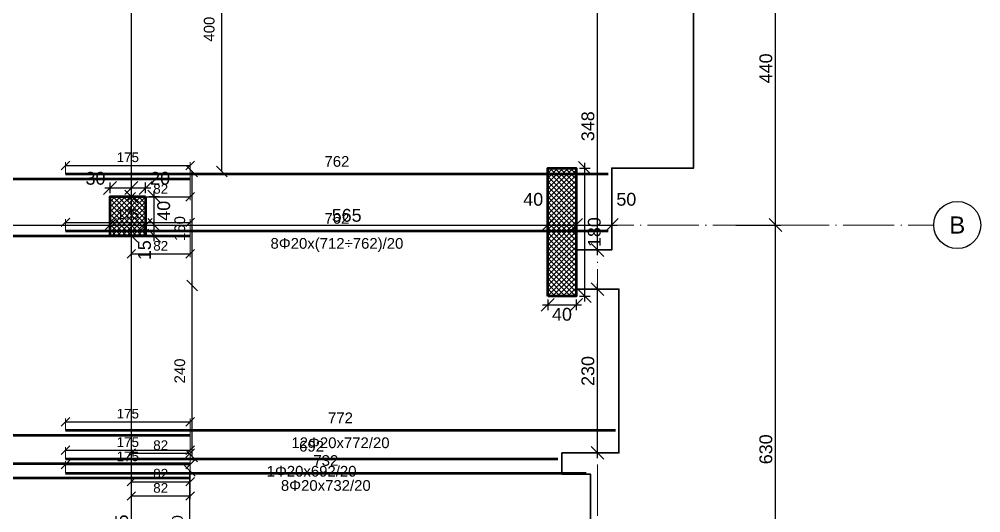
# Model space of a CAD drawing. Header units: millimetres. Extents: x -404 to 6018, y -5139 to 7890.
# Drawn here: x 847 to 2198, y -4354 to -3661 of the extents above; entities that cross this region are included whole.
import ezdxf
from ezdxf.enums import TextEntityAlignment as Align

# ---------------------------------------------------------------- set-up
doc = ezdxf.new("R2010")
doc.units = ezdxf.units.MM
doc.linetypes.add('ZWCAD_ISO04W100', pattern=[30.5, 24, -3, 0.5, -3])
for name, color, linetype, lineweight in [('AXIS LINES', 255, 'ZWCAD_ISO04W100', 13), ('COLUMN', 140, 'Continuous', 53), ('SLAB', 3, 'Continuous', 35), ('WALL', 10, 'Continuous', 53)]:
    doc.layers.add(name, color=color, linetype=linetype, lineweight=lineweight)
for name, color, linetype in [('FW_AXIS', 7, 'Continuous'), ('FW_COLUMN_HATCH', 8, 'Continuous'), ('FW_DIM', 7, 'Continuous'), ('FW_WALL_HATCH', 8, 'Continuous'), ('REB_TOP_MESH_X', 5, 'Continuous'), ('REB_TOP_MESH_X_AXDIM', 5, 'Continuous'), ('REB_TOP_MESH_X_LAP', 5, 'Continuous'), ('REB_TOP_MESH_X_RANGE', 5, 'Continuous'), ('REB_TOP_MESH_X_TEXT', 5, 'Continuous')]:
    doc.layers.add(name, color=color, linetype=linetype)
doc.styles.add('REBAR_TXT', font='arial.ttf')
doc.styles.get("Standard").update_dxf_attribs({"font": 'arial.ttf'})
doc.dimstyles.new('FW_DIM', dxfattribs={"dimtxt": 18, "dimasz": 9, "dimexe": 7.5, "dimexo": 4.5, "dimgap": 4.5, "dimtad": 1, "dimdec": 0, "dimtxsty": 'Standard', "dimtsz": 9, "dimcen": 2.5, "dimdle": 7.5, "dimclrd": 256, "dimclre": 256, "dimclrt": 7, "dimazin": 3, "dimtfac": 1, "dimtmove": 2, "dimatfit": 3})
doc.dimstyles.new('REBAR LAP', dxfattribs={"dimtxt": 13.5, "dimasz": 2.5, "dimexe": 4.5, "dimexo": 0, "dimgap": 4.5, "dimtad": 1, "dimdec": 0, "dimtxsty": 'Standard', "dimtsz": 6, "dimcen": 2.5, "dimclrd": 6, "dimclre": 6, "dimclrt": 7, "dimazin": 3, "dimtfac": 1, "dimtmove": 2, "dimatfit": 3, "dimlwd": 25, "dimlwe": 18})
doc.dimstyles.new('REBAR M-200', dxfattribs={"dimtxt": 15, "dimasz": 15, "dimexe": 25, "dimexo": 12.5, "dimgap": 10, "dimtad": 1, "dimdec": 0, "dimtxsty": 'Standard', "dimblk": 'NONE', "dimcen": 50, "dimse1": 1, "dimse2": 1, "dimclrd": 6, "dimclre": 6, "dimclrt": 7, "dimazin": 3, "dimtfac": 1, "dimtmove": 2, "dimatfit": 3, "dimldrblk": 'NONE', "dimlwd": 53})
doc.dimstyles.new('REBAR RANGE', dxfattribs={"dimtxt": 15, "dimasz": 2.5, "dimexe": 0, "dimexo": 0, "dimgap": 10, "dimtad": 1, "dimdec": 0, "dimtxsty": 'Standard', "dimtsz": 7.5, "dimcen": 2.5, "dimse1": 1, "dimse2": 1, "dimclrd": 6, "dimclre": 6, "dimclrt": 7, "dimazin": 3, "dimtfac": 1, "dimtmove": 2, "dimatfit": 3, "dimlwd": 25})

# ---------------------------------------------------------------- blocks, each defined once
blk = doc.blocks.new('*D814')
at = {"color": 6, "lineweight": 53}
blk.add_line((65, -4245.1), (1087.5, -4245.1), dxfattribs=at)
at = {"layer": 'Defpoints'}
for p in [(65, -4245.1), (65, -4245.1), (1087.5, -4245.1)]:
    blk.add_point(p, dxfattribs=at)
at = {"layer": 'REB_TOP_MESH_X', "color": 7, "insert": (576.2, -4227.6), "char_height": 15, "attachment_point": 5}
blk.add_mtext('1022', dxfattribs=at)
blk = doc.blocks.new('_NONE')
blk = doc.blocks.new('*D815')
at = {"color": 6, "lineweight": 53}
blk.add_line((912.5, -4238.4), (1685, -4238.4), dxfattribs=at)
at = {"layer": 'Defpoints'}
for p in [(912.5, -4238.4), (912.5, -4238.4), (1685, -4238.4)]:
    blk.add_point(p, dxfattribs=at)
at = {"layer": 'REB_TOP_MESH_X', "color": 7, "insert": (1298.8, -4220.9), "char_height": 15, "attachment_point": 5}
blk.add_mtext('772', dxfattribs=at)
blk = doc.blocks.new('_Oblique')
at = {"color": 0, "linetype": 'ByBlock', "lineweight": -2}
blk.add_line((-0.5, -0.5), (0.5, 0.5), dxfattribs=at)
blk = doc.blocks.new('*D816')
at = {"color": 6, "lineweight": 18}
for p, q in [((912.5, -4238.4), (912.5, -4221.9)), ((1087.5, -4245.1), (1087.5, -4221.9))]:
    blk.add_line(p, q, dxfattribs=at)
at = {"color": 6, "lineweight": 25}
blk.add_line((912.5, -4226.4), (1087.5, -4226.4), dxfattribs=at)
at = {"layer": 'Defpoints'}
for p in [(912.5, -4226.4), (912.5, -4238.4), (1087.5, -4245.1)]:
    blk.add_point(p, dxfattribs=at)
at = {"layer": 'REB_TOP_MESH_X_LAP', "color": 6, "xscale": 12, "yscale": 12}
for p in [(912.5, -4226.4), (1087.5, -4226.4)]:
    blk.add_blockref('_OBLIQUE', p, dxfattribs=at)
at = {"layer": 'REB_TOP_MESH_X_LAP', "color": 7, "insert": (1000, -4215.1), "char_height": 13.5, "attachment_point": 5}
blk.add_mtext('175', dxfattribs=at)
blk = doc.blocks.new('*D817')
at = {"color": 6, "lineweight": 18}
for p, q in [((1005, -4245.1), (1005, -4275.1)), ((1087.5, -4245.1), (1087.5, -4275.1))]:
    blk.add_line(p, q, dxfattribs=at)
at = {"color": 6, "lineweight": 25}
blk.add_line((1005, -4270.6), (1087.5, -4270.6), dxfattribs=at)
at = {"layer": 'Defpoints'}
for p in [(1005, -4245.1), (1087.5, -4245.1), (1005, -4270.6)]:
    blk.add_point(p, dxfattribs=at)
at = {"layer": 'REB_TOP_MESH_X_AXDIM', "color": 6, "xscale": 12, "yscale": 12}
for p in [(1005, -4270.6), (1087.5, -4270.6)]:
    blk.add_blockref('_OBLIQUE', p, dxfattribs=at)
at = {"layer": 'REB_TOP_MESH_X_AXDIM', "color": 7, "insert": (1046.2, -4259.4), "char_height": 13.5, "attachment_point": 5}
blk.add_mtext('82', dxfattribs=at)
blk = doc.blocks.new('*D830')
at = {"color": 6, "lineweight": 53}
blk.add_line((65, -4305.1), (1087.5, -4305.1), dxfattribs=at)
at = {"layer": 'Defpoints'}
for p in [(65, -4305.1), (65, -4305.1), (1087.5, -4305.1)]:
    blk.add_point(p, dxfattribs=at)
at = {"layer": 'REB_TOP_MESH_X', "color": 7, "insert": (576.2, -4287.6), "char_height": 15, "attachment_point": 5}
blk.add_mtext('1022', dxfattribs=at)
blk = doc.blocks.new('*D831')
at = {"color": 6, "lineweight": 53}
blk.add_line((912.5, -4298.4), (1644, -4298.4), dxfattribs=at)
at = {"layer": 'Defpoints'}
for p in [(912.5, -4298.4), (912.5, -4298.4), (1644, -4298.4)]:
    blk.add_point(p, dxfattribs=at)
at = {"layer": 'REB_TOP_MESH_X', "color": 7, "insert": (1278.2, -4280.9), "char_height": 15, "attachment_point": 5}
blk.add_mtext('732', dxfattribs=at)
blk = doc.blocks.new('*D832')
at = {"color": 6, "lineweight": 18}
for p, q in [((912.5, -4298.4), (912.5, -4281.9)), ((1087.5, -4305.1), (1087.5, -4281.9))]:
    blk.add_line(p, q, dxfattribs=at)
at = {"color": 6, "lineweight": 25}
blk.add_line((912.5, -4286.4), (1087.5, -4286.4), dxfattribs=at)
at = {"layer": 'Defpoints'}
for p in [(912.5, -4286.4), (912.5, -4298.4), (1087.5, -4305.1)]:
    blk.add_point(p, dxfattribs=at)
at = {"layer": 'REB_TOP_MESH_X_LAP', "color": 6, "xscale": 12, "yscale": 12}
for p in [(912.5, -4286.4), (1087.5, -4286.4)]:
    blk.add_blockref('_OBLIQUE', p, dxfattribs=at)
at = {"layer": 'REB_TOP_MESH_X_LAP', "color": 7, "insert": (1000, -4275.1), "char_height": 13.5, "attachment_point": 5}
blk.add_mtext('175', dxfattribs=at)
blk = doc.blocks.new('*D833')
at = {"color": 6, "lineweight": 18}
for p, q in [((1005, -4305.1), (1005, -4335.1)), ((1087.5, -4305.1), (1087.5, -4335.1))]:
    blk.add_line(p, q, dxfattribs=at)
at = {"color": 6, "lineweight": 25}
blk.add_line((1005, -4330.6), (1087.5, -4330.6), dxfattribs=at)
at = {"layer": 'Defpoints'}
for p in [(1005, -4305.1), (1087.5, -4305.1), (1005, -4330.6)]:
    blk.add_point(p, dxfattribs=at)
at = {"layer": 'REB_TOP_MESH_X_AXDIM', "color": 6, "xscale": 12, "yscale": 12}
for p in [(1005, -4330.6), (1087.5, -4330.6)]:
    blk.add_blockref('_OBLIQUE', p, dxfattribs=at)
at = {"layer": 'REB_TOP_MESH_X_AXDIM', "color": 7, "insert": (1046.2, -4319.4), "char_height": 13.5, "attachment_point": 5}
blk.add_mtext('82', dxfattribs=at)
blk = doc.blocks.new('*D846')
at = {"color": 6, "lineweight": 53}
blk.add_line((65, -3965.1), (1087.5, -3965.1), dxfattribs=at)
at = {"layer": 'Defpoints'}
for p in [(65, -3965.1), (65, -3965.1), (1087.5, -3965.1)]:
    blk.add_point(p, dxfattribs=at)
at = {"layer": 'REB_TOP_MESH_X', "color": 7, "insert": (576.2, -3947.6), "char_height": 15, "attachment_point": 5}
blk.add_mtext('1022', dxfattribs=at)
blk = doc.blocks.new('*D847')
at = {"color": 6, "lineweight": 53}
blk.add_line((912.5, -3958.4), (1675, -3958.4), dxfattribs=at)
at = {"layer": 'Defpoints'}
for p in [(912.5, -3958.4), (912.5, -3958.4), (1675, -3958.4)]:
    blk.add_point(p, dxfattribs=at)
at = {"layer": 'REB_TOP_MESH_X', "color": 7, "insert": (1293.8, -3940.9), "char_height": 15, "attachment_point": 5}
blk.add_mtext('762', dxfattribs=at)
blk = doc.blocks.new('*D848')
at = {"color": 6, "lineweight": 18}
for p, q in [((912.5, -3958.4), (912.5, -3941.9)), ((1087.5, -3965.1), (1087.5, -3941.9))]:
    blk.add_line(p, q, dxfattribs=at)
at = {"color": 6, "lineweight": 25}
blk.add_line((912.5, -3946.4), (1087.5, -3946.4), dxfattribs=at)
at = {"layer": 'Defpoints'}
for p in [(912.5, -3946.4), (912.5, -3958.4), (1087.5, -3965.1)]:
    blk.add_point(p, dxfattribs=at)
at = {"layer": 'REB_TOP_MESH_X_LAP', "color": 6, "xscale": 12, "yscale": 12}
for p in [(912.5, -3946.4), (1087.5, -3946.4)]:
    blk.add_blockref('_OBLIQUE', p, dxfattribs=at)
at = {"layer": 'REB_TOP_MESH_X_LAP', "color": 7, "insert": (1000, -3935.1), "char_height": 13.5, "attachment_point": 5}
blk.add_mtext('175', dxfattribs=at)
blk = doc.blocks.new('*D849')
at = {"color": 6, "lineweight": 18}
for p, q in [((1005, -3965.1), (1005, -3995.1)), ((1087.5, -3965.1), (1087.5, -3995.1))]:
    blk.add_line(p, q, dxfattribs=at)
at = {"color": 6, "lineweight": 25}
blk.add_line((1005, -3990.6), (1087.5, -3990.6), dxfattribs=at)
at = {"layer": 'Defpoints'}
for p in [(1005, -3965.1), (1087.5, -3965.1), (1005, -3990.6)]:
    blk.add_point(p, dxfattribs=at)
at = {"layer": 'REB_TOP_MESH_X_AXDIM', "color": 6, "xscale": 12, "yscale": 12}
for p in [(1005, -3990.6), (1087.5, -3990.6)]:
    blk.add_blockref('_OBLIQUE', p, dxfattribs=at)
at = {"layer": 'REB_TOP_MESH_X_AXDIM', "color": 7, "insert": (1046.2, -3979.4), "char_height": 13.5, "attachment_point": 5}
blk.add_mtext('82', dxfattribs=at)
blk = doc.blocks.new('*D850')
at = {"color": 6, "lineweight": 53}
blk.add_line((5, -3885.1), (1087.5, -3885.1), dxfattribs=at)
at = {"layer": 'Defpoints'}
for p in [(5, -3885.1), (5, -3885.1), (1087.5, -3885.1)]:
    blk.add_point(p, dxfattribs=at)
at = {"layer": 'REB_TOP_MESH_X', "color": 7, "insert": (546.2, -3867.6), "char_height": 15, "attachment_point": 5}
blk.add_mtext('1082', dxfattribs=at)
blk = doc.blocks.new('*D851')
at = {"color": 6, "lineweight": 53}
blk.add_line((912.5, -3878.4), (1675, -3878.4), dxfattribs=at)
at = {"layer": 'Defpoints'}
for p in [(912.5, -3878.4), (912.5, -3878.4), (1675, -3878.4)]:
    blk.add_point(p, dxfattribs=at)
at = {"layer": 'REB_TOP_MESH_X', "color": 7, "insert": (1293.8, -3860.9), "char_height": 15, "attachment_point": 5}
blk.add_mtext('762', dxfattribs=at)
blk = doc.blocks.new('*D852')
at = {"color": 6, "lineweight": 18}
for p, q in [((912.5, -3878.4), (912.5, -3861.9)), ((1087.5, -3885.1), (1087.5, -3861.9))]:
    blk.add_line(p, q, dxfattribs=at)
at = {"color": 6, "lineweight": 25}
blk.add_line((912.5, -3866.4), (1087.5, -3866.4), dxfattribs=at)
at = {"layer": 'Defpoints'}
for p in [(912.5, -3866.4), (912.5, -3878.4), (1087.5, -3885.1)]:
    blk.add_point(p, dxfattribs=at)
at = {"layer": 'REB_TOP_MESH_X_LAP', "color": 6, "xscale": 12, "yscale": 12}
for p in [(912.5, -3866.4), (1087.5, -3866.4)]:
    blk.add_blockref('_OBLIQUE', p, dxfattribs=at)
at = {"layer": 'REB_TOP_MESH_X_LAP', "color": 7, "insert": (1000, -3855.1), "char_height": 13.5, "attachment_point": 5}
blk.add_mtext('175', dxfattribs=at)
blk = doc.blocks.new('*D853')
at = {"color": 6, "lineweight": 18}
for p, q in [((1005, -3885.1), (1005, -3915.1)), ((1087.5, -3885.1), (1087.5, -3915.1))]:
    blk.add_line(p, q, dxfattribs=at)
at = {"color": 6, "lineweight": 25}
blk.add_line((1005, -3910.6), (1087.5, -3910.6), dxfattribs=at)
at = {"layer": 'Defpoints'}
for p in [(1005, -3885.1), (1087.5, -3885.1), (1005, -3910.6)]:
    blk.add_point(p, dxfattribs=at)
at = {"layer": 'REB_TOP_MESH_X_AXDIM', "color": 6, "xscale": 12, "yscale": 12}
for p in [(1005, -3910.6), (1087.5, -3910.6)]:
    blk.add_blockref('_OBLIQUE', p, dxfattribs=at)
at = {"layer": 'REB_TOP_MESH_X_AXDIM', "color": 7, "insert": (1046.2, -3899.4), "char_height": 13.5, "attachment_point": 5}
blk.add_mtext('82', dxfattribs=at)
blk = doc.blocks.new('*D854')
at = {"color": 6, "lineweight": 53}
blk.add_line((65, -4285.1), (1087.5, -4285.1), dxfattribs=at)
at = {"layer": 'Defpoints'}
for p in [(65, -4285.1), (65, -4285.1), (1087.5, -4285.1)]:
    blk.add_point(p, dxfattribs=at)
at = {"layer": 'REB_TOP_MESH_X', "color": 7, "insert": (576.2, -4267.6), "char_height": 15, "attachment_point": 5}
blk.add_mtext('1022', dxfattribs=at)
blk = doc.blocks.new('*D855')
at = {"color": 6, "lineweight": 53}
blk.add_line((912.5, -4278.4), (1604, -4278.4), dxfattribs=at)
at = {"layer": 'Defpoints'}
for p in [(912.5, -4278.4), (912.5, -4278.4), (1604, -4278.4)]:
    blk.add_point(p, dxfattribs=at)
at = {"layer": 'REB_TOP_MESH_X', "color": 7, "insert": (1258.2, -4260.9), "char_height": 15, "attachment_point": 5}
blk.add_mtext('692', dxfattribs=at)
blk = doc.blocks.new('*D856')
at = {"color": 6, "lineweight": 18}
for p, q in [((912.5, -4278.4), (912.5, -4261.9)), ((1087.5, -4285.1), (1087.5, -4261.9))]:
    blk.add_line(p, q, dxfattribs=at)
at = {"color": 6, "lineweight": 25}
blk.add_line((912.5, -4266.4), (1087.5, -4266.4), dxfattribs=at)
at = {"layer": 'Defpoints'}
for p in [(912.5, -4266.4), (912.5, -4278.4), (1087.5, -4285.1)]:
    blk.add_point(p, dxfattribs=at)
at = {"layer": 'REB_TOP_MESH_X_LAP', "color": 6, "xscale": 12, "yscale": 12}
for p in [(912.5, -4266.4), (1087.5, -4266.4)]:
    blk.add_blockref('_OBLIQUE', p, dxfattribs=at)
at = {"layer": 'REB_TOP_MESH_X_LAP', "color": 7, "insert": (1000, -4255.1), "char_height": 13.5, "attachment_point": 5}
blk.add_mtext('175', dxfattribs=at)
blk = doc.blocks.new('*D857')
at = {"color": 6, "lineweight": 18}
for p, q in [((1005, -4285.1), (1005, -4315.1)), ((1087.5, -4285.1), (1087.5, -4315.1))]:
    blk.add_line(p, q, dxfattribs=at)
at = {"color": 6, "lineweight": 25}
blk.add_line((1005, -4310.6), (1087.5, -4310.6), dxfattribs=at)
at = {"layer": 'Defpoints'}
for p in [(1005, -4285.1), (1087.5, -4285.1), (1005, -4310.6)]:
    blk.add_point(p, dxfattribs=at)
at = {"layer": 'REB_TOP_MESH_X_AXDIM', "color": 6, "xscale": 12, "yscale": 12}
for p in [(1005, -4310.6), (1087.5, -4310.6)]:
    blk.add_blockref('_OBLIQUE', p, dxfattribs=at)
at = {"layer": 'REB_TOP_MESH_X_AXDIM', "color": 7, "insert": (1046.2, -4299.4), "char_height": 13.5, "attachment_point": 5}
blk.add_mtext('82', dxfattribs=at)
blk = doc.blocks.new('*D867')
at = {"color": 6, "lineweight": 25}
blk.add_line((1131.9, -3875.1), (1131.9, -3475.1), dxfattribs=at)
at = {"layer": 'Defpoints'}
for p in [(1131.9, -3475.1), (1131.9, -3875.1), (1131.9, -3875.1)]:
    blk.add_point(p, dxfattribs=at)
at = {"layer": 'REB_TOP_MESH_X_RANGE', "color": 6, "xscale": 15, "yscale": 15, "rotation": 90}
for p in [(1131.9, -3475.1), (1131.9, -3875.1)]:
    blk.add_blockref('_OBLIQUE', p, dxfattribs=at)
at = {"layer": 'REB_TOP_MESH_X_RANGE', "color": 7, "insert": (1114.4, -3675.1), "char_height": 15, "attachment_point": 5, "rotation": 90}
blk.add_mtext('400', dxfattribs=at)
blk = doc.blocks.new('*D868')
at = {"color": 6, "lineweight": 25}
blk.add_line((1090.6, -4275.1), (1090.6, -4035.1), dxfattribs=at)
at = {"layer": 'Defpoints'}
for p in [(1090.6, -4035.1), (1090.6, -4275.1), (1090.6, -4275.1)]:
    blk.add_point(p, dxfattribs=at)
at = {"layer": 'REB_TOP_MESH_X_RANGE', "color": 6, "xscale": 15, "yscale": 15, "rotation": 90}
for p in [(1090.6, -4035.1), (1090.6, -4275.1)]:
    blk.add_blockref('_OBLIQUE', p, dxfattribs=at)
at = {"layer": 'REB_TOP_MESH_X_RANGE', "color": 7, "insert": (1073.1, -4155.1), "char_height": 15, "attachment_point": 5, "rotation": 90}
blk.add_mtext('240', dxfattribs=at)
blk = doc.blocks.new('*D881')
at = {"color": 6, "lineweight": 25}
blk.add_line((1087.2, -4455.1), (1087.2, -4295.1), dxfattribs=at)
at = {"layer": 'Defpoints'}
for p in [(1087.2, -4295.1), (1087.2, -4455.1), (1087.2, -4455.1)]:
    blk.add_point(p, dxfattribs=at)
at = {"layer": 'REB_TOP_MESH_X_RANGE', "color": 6, "xscale": 15, "yscale": 15, "rotation": 90}
for p in [(1087.2, -4295.1), (1087.2, -4455.1)]:
    blk.add_blockref('_OBLIQUE', p, dxfattribs=at)
at = {"layer": 'REB_TOP_MESH_X_RANGE', "color": 7, "insert": (1069.8, -4375.1), "char_height": 15, "attachment_point": 5, "rotation": 90}
blk.add_mtext('160', dxfattribs=at)
blk = doc.blocks.new('*D882')
at = {"color": 6, "lineweight": 25}
blk.add_line((1090.6, -4035.1), (1090.6, -3875.1), dxfattribs=at)
at = {"layer": 'Defpoints'}
for p in [(1090.6, -3875.1), (1090.6, -4035.1), (1090.6, -4035.1)]:
    blk.add_point(p, dxfattribs=at)
at = {"layer": 'REB_TOP_MESH_X_RANGE', "color": 6, "xscale": 15, "yscale": 15, "rotation": 90}
for p in [(1090.6, -3875.1), (1090.6, -4035.1)]:
    blk.add_blockref('_OBLIQUE', p, dxfattribs=at)
at = {"layer": 'REB_TOP_MESH_X_RANGE', "color": 7, "insert": (1073.1, -3955.1), "char_height": 15, "attachment_point": 5, "rotation": 90}
blk.add_mtext('160', dxfattribs=at)
blk = doc.blocks.new('*D923')
for p, q in [((1582.5, -4062.1), (1637.5, -4062.1)), ((1590, -4054.6), (1590, -4069.6)), ((1630, -4054.6), (1630, -4069.6))]:
    blk.add_line(p, q)
at = {"layer": 'Defpoints'}
for p in [(1590, -4050.1), (1630, -4050.1), (1590, -4062.1)]:
    blk.add_point(p, dxfattribs=at)
at = {"layer": 'FW_DIM', "xscale": 18, "yscale": 18}
for p in [(1590, -4062.1), (1630, -4062.1)]:
    blk.add_blockref('_OBLIQUE', p, dxfattribs=at)
at = {"layer": 'FW_DIM', "color": 7, "insert": (1610, -4075.6), "char_height": 18, "attachment_point": 5}
blk.add_mtext('40', dxfattribs=at)
blk = doc.blocks.new('*D924')
for p, q in [((1642, -4057.6), (1642, -3862.6)), ((1634.5, -3870.1), (1649.5, -3870.1)), ((1634.5, -4050.1), (1649.5, -4050.1))]:
    blk.add_line(p, q)
at = {"layer": 'Defpoints'}
for p in [(1630, -3870.1), (1630, -4050.1), (1642, -4050.1)]:
    blk.add_point(p, dxfattribs=at)
at = {"layer": 'FW_DIM', "xscale": 18, "yscale": 18, "rotation": 90}
for p in [(1642, -3870.1), (1642, -4050.1)]:
    blk.add_blockref('_OBLIQUE', p, dxfattribs=at)
at = {"layer": 'FW_DIM', "color": 7, "insert": (1655.5, -3960.1), "char_height": 18, "attachment_point": 5, "rotation": 90}
blk.add_mtext('180', dxfattribs=at)
blk = doc.blocks.new('*D957')
for p, q in [((975, -3905.6), (975, -3890.6)), ((1005, -3905.6), (1005, -3890.6)), ((967.5, -3898.1), (1012.5, -3898.1))]:
    blk.add_line(p, q)
at = {"layer": 'Defpoints'}
for p in [(975, -3898.1), (975, -3910.1), (1005, -3910.1)]:
    blk.add_point(p, dxfattribs=at)
at = {"layer": 'FW_DIM', "xscale": 18, "yscale": 18}
for p in [(975, -3898.1), (1005, -3898.1)]:
    blk.add_blockref('_OBLIQUE', p, dxfattribs=at)
at = {"layer": 'FW_DIM', "color": 7, "insert": (954.6, -3884.6), "char_height": 18, "attachment_point": 5}
blk.add_mtext('30', dxfattribs=at)
blk = doc.blocks.new('*D958')
for p, q in [((1005, -3905.6), (1005, -3890.6)), ((1025, -3905.6), (1025, -3890.6)), ((997.5, -3898.1), (1032.5, -3898.1))]:
    blk.add_line(p, q)
at = {"layer": 'Defpoints'}
for p in [(1005, -3898.1), (1005, -3910.1), (1025, -3910.1)]:
    blk.add_point(p, dxfattribs=at)
at = {"layer": 'FW_DIM', "xscale": 18, "yscale": 18}
for p in [(1005, -3898.1), (1025, -3898.1)]:
    blk.add_blockref('_OBLIQUE', p, dxfattribs=at)
at = {"layer": 'FW_DIM', "color": 7, "insert": (1045.4, -3884.6), "char_height": 18, "attachment_point": 5}
blk.add_mtext('20', dxfattribs=at)
blk = doc.blocks.new('*D959')
for p, q in [((1037, -3972.6), (1037, -3942.6)), ((1029.5, -3950.1), (1044.5, -3950.1)), ((1029.5, -3965.1), (1044.5, -3965.1))]:
    blk.add_line(p, q)
at = {"layer": 'Defpoints'}
for p in [(1025, -3950.1), (1025, -3965.1), (1037, -3965.1)]:
    blk.add_point(p, dxfattribs=at)
at = {"layer": 'FW_DIM', "xscale": 18, "yscale": 18, "rotation": 90}
for p in [(1037, -3950.1), (1037, -3965.1)]:
    blk.add_blockref('_OBLIQUE', p, dxfattribs=at)
at = {"layer": 'FW_DIM', "color": 7, "insert": (1023.5, -3985.5), "char_height": 18, "attachment_point": 5, "rotation": 90}
blk.add_mtext('15', dxfattribs=at)
blk = doc.blocks.new('*D960')
for p, q in [((1037, -3957.6), (1037, -3902.6)), ((1029.5, -3910.1), (1044.5, -3910.1)), ((1029.5, -3950.1), (1044.5, -3950.1))]:
    blk.add_line(p, q)
at = {"layer": 'Defpoints'}
for p in [(1025, -3910.1), (1025, -3950.1), (1037, -3950.1)]:
    blk.add_point(p, dxfattribs=at)
at = {"layer": 'FW_DIM', "xscale": 18, "yscale": 18, "rotation": 90}
for p in [(1037, -3910.1), (1037, -3950.1)]:
    blk.add_blockref('_OBLIQUE', p, dxfattribs=at)
at = {"layer": 'FW_DIM', "color": 7, "insert": (1050.5, -3930.1), "char_height": 18, "attachment_point": 5, "rotation": 90}
blk.add_mtext('40', dxfattribs=at)
blk = doc.blocks.new('*D985')
for p, q in [((85, -3945.6), (85, -3942.6)), ((975, -3945.6), (975, -3942.6)), ((77.5, -3950.1), (982.5, -3950.1))]:
    blk.add_line(p, q)
at = {"layer": 'Defpoints'}
for p in [(85, -3950.1), (85, -3950.1), (975, -3950.1)]:
    blk.add_point(p, dxfattribs=at)
at = {"layer": 'FW_DIM', "xscale": 18, "yscale": 18}
for p in [(85, -3950.1), (975, -3950.1)]:
    blk.add_blockref('_OBLIQUE', p, dxfattribs=at)
at = {"layer": 'FW_DIM', "color": 7, "insert": (530, -3936.6), "char_height": 18, "attachment_point": 5}
blk.add_mtext('890', dxfattribs=at)
blk = doc.blocks.new('*D986')
for p, q in [((975, -3945.6), (975, -3942.6)), ((1025, -3945.6), (1025, -3942.6)), ((967.5, -3950.1), (1032.5, -3950.1))]:
    blk.add_line(p, q)
at = {"layer": 'Defpoints'}
for p in [(975, -3950.1), (975, -3950.1), (1025, -3950.1)]:
    blk.add_point(p, dxfattribs=at)
at = {"layer": 'FW_DIM', "xscale": 18, "yscale": 18}
for p in [(975, -3950.1), (1025, -3950.1)]:
    blk.add_blockref('_OBLIQUE', p, dxfattribs=at)
blk = doc.blocks.new('*D987')
for p, q in [((1025, -3945.6), (1025, -3942.6)), ((1590, -3945.6), (1590, -3942.6)), ((1017.5, -3950.1), (1597.5, -3950.1))]:
    blk.add_line(p, q)
at = {"layer": 'Defpoints'}
for p in [(1025, -3950.1), (1025, -3950.1), (1590, -3950.1)]:
    blk.add_point(p, dxfattribs=at)
at = {"layer": 'FW_DIM', "xscale": 18, "yscale": 18}
for p in [(1025, -3950.1), (1590, -3950.1)]:
    blk.add_blockref('_OBLIQUE', p, dxfattribs=at)
at = {"layer": 'FW_DIM', "color": 7, "insert": (1307.5, -3936.6), "char_height": 18, "attachment_point": 5}
blk.add_mtext('565', dxfattribs=at)
blk = doc.blocks.new('*D988')
for p, q in [((1590, -3945.6), (1590, -3942.6)), ((1630, -3945.6), (1630, -3942.6)), ((1582.5, -3950.1), (1637.5, -3950.1))]:
    blk.add_line(p, q)
at = {"layer": 'Defpoints'}
for p in [(1590, -3950.1), (1590, -3950.1), (1630, -3950.1)]:
    blk.add_point(p, dxfattribs=at)
at = {"layer": 'FW_DIM', "xscale": 18, "yscale": 18}
for p in [(1590, -3950.1), (1630, -3950.1)]:
    blk.add_blockref('_OBLIQUE', p, dxfattribs=at)
at = {"layer": 'FW_DIM', "color": 7, "insert": (1569.6, -3914.1), "char_height": 18, "attachment_point": 5}
blk.add_mtext('40', dxfattribs=at)
blk = doc.blocks.new('*D989')
for p, q in [((1630, -3945.6), (1630, -3942.6)), ((1680, -3945.6), (1680, -3942.6)), ((1622.5, -3950.1), (1687.5, -3950.1))]:
    blk.add_line(p, q)
at = {"layer": 'Defpoints'}
for p in [(1630, -3950.1), (1630, -3950.1), (1680, -3950.1)]:
    blk.add_point(p, dxfattribs=at)
at = {"layer": 'FW_DIM', "xscale": 18, "yscale": 18}
for p in [(1630, -3950.1), (1680, -3950.1)]:
    blk.add_blockref('_OBLIQUE', p, dxfattribs=at)
at = {"layer": 'FW_DIM', "color": 7, "insert": (1700.4, -3914.1), "char_height": 18, "attachment_point": 5}
blk.add_mtext('50', dxfattribs=at)
blk = doc.blocks.new('*D1047')
for p, q in [((1005, -4797.5), (1005, -3957.6)), ((1000.5, -3965.1), (997.5, -3965.1)), ((1000.5, -4790), (997.5, -4790))]:
    blk.add_line(p, q)
at = {"layer": 'Defpoints'}
for p in [(1005, -3965.1), (1005, -4790), (1005, -4790)]:
    blk.add_point(p, dxfattribs=at)
at = {"layer": 'FW_DIM', "xscale": 18, "yscale": 18, "rotation": 90}
for p in [(1005, -3965.1), (1005, -4790)]:
    blk.add_blockref('_OBLIQUE', p, dxfattribs=at)
at = {"layer": 'FW_DIM', "color": 7, "insert": (991.5, -4377.6), "char_height": 18, "attachment_point": 5, "rotation": 90}
blk.add_mtext('825', dxfattribs=at)
blk = doc.blocks.new('*D1048')
for p, q in [((1005, -3972.6), (1005, -3902.6)), ((1000.5, -3910.1), (997.5, -3910.1)), ((1000.5, -3965.1), (997.5, -3965.1))]:
    blk.add_line(p, q)
at = {"layer": 'Defpoints'}
for p in [(1005, -3910.1), (1005, -3965.1), (1005, -3965.1)]:
    blk.add_point(p, dxfattribs=at)
at = {"layer": 'FW_DIM', "xscale": 18, "yscale": 18, "rotation": 90}
for p in [(1005, -3910.1), (1005, -3965.1)]:
    blk.add_blockref('_OBLIQUE', p, dxfattribs=at)
blk = doc.blocks.new('*D1049')
for p, q in [((1000.5, -3350.1), (997.5, -3350.1)), ((1005, -3917.6), (1005, -3342.6)), ((1000.5, -3910.1), (997.5, -3910.1))]:
    blk.add_line(p, q)
at = {"layer": 'Defpoints'}
for p in [(1005, -3350.1), (1005, -3910.1), (1005, -3910.1)]:
    blk.add_point(p, dxfattribs=at)
at = {"layer": 'FW_DIM', "xscale": 18, "yscale": 18, "rotation": 90}
for p in [(1005, -3350.1), (1005, -3910.1)]:
    blk.add_blockref('_OBLIQUE', p, dxfattribs=at)
at = {"layer": 'FW_DIM', "color": 7, "insert": (991.5, -3630.1), "char_height": 18, "attachment_point": 5, "rotation": 90}
blk.add_mtext('560', dxfattribs=at)
blk = doc.blocks.new('*D1058')
for p, q in [((1660, -4277.6), (1660, -4032.6)), ((1655.5, -4040.1), (1652.5, -4040.1)), ((1655.5, -4270.1), (1652.5, -4270.1))]:
    blk.add_line(p, q)
at = {"layer": 'Defpoints'}
for p in [(1660, -4040.1), (1660, -4270.1), (1660, -4270.1)]:
    blk.add_point(p, dxfattribs=at)
at = {"layer": 'FW_DIM', "xscale": 18, "yscale": 18, "rotation": 90}
for p in [(1660, -4040.1), (1660, -4270.1)]:
    blk.add_blockref('_OBLIQUE', p, dxfattribs=at)
at = {"layer": 'FW_DIM', "color": 7, "insert": (1646.5, -4155.1), "char_height": 18, "attachment_point": 5, "rotation": 90}
blk.add_mtext('230', dxfattribs=at)
blk = doc.blocks.new('*D1059')
for p, q in [((1660, -3992.6), (1660, -3630.1)), ((1655.5, -3637.6), (1652.5, -3637.6)), ((1655.5, -3985.1), (1652.5, -3985.1))]:
    blk.add_line(p, q)
at = {"layer": 'Defpoints'}
for p in [(1660, -3637.6), (1660, -3985.1), (1660, -3985.1)]:
    blk.add_point(p, dxfattribs=at)
at = {"layer": 'FW_DIM', "xscale": 18, "yscale": 18, "rotation": 90}
for p in [(1660, -3637.6), (1660, -3985.1)]:
    blk.add_blockref('_OBLIQUE', p, dxfattribs=at)
at = {"layer": 'FW_DIM', "color": 7, "insert": (1646.5, -3811.4), "char_height": 18, "attachment_point": 5, "rotation": 90}
blk.add_mtext('348', dxfattribs=at)
blk = doc.blocks.new('*D1092')
for p, q in [((1910, -4587.6), (1910, -3942.6)), ((1854.5, -3950.1), (1917.5, -3950.1)), ((1854.5, -4580.1), (1917.5, -4580.1))]:
    blk.add_line(p, q)
at = {"layer": 'Defpoints'}
for p in [(1850, -3950.1), (1850, -4580.1), (1910, -4580.1)]:
    blk.add_point(p, dxfattribs=at)
at = {"layer": 'FW_DIM', "xscale": 18, "yscale": 18, "rotation": 90}
for p in [(1910, -3950.1), (1910, -4580.1)]:
    blk.add_blockref('_OBLIQUE', p, dxfattribs=at)
at = {"layer": 'FW_DIM', "color": 7, "insert": (1896.5, -4265.1), "char_height": 18, "attachment_point": 5, "rotation": 90}
blk.add_mtext('630', dxfattribs=at)
blk = doc.blocks.new('*D1093')
for p, q in [((1854.5, -3510.1), (1917.5, -3510.1)), ((1910, -3957.6), (1910, -3502.6)), ((1854.5, -3950.1), (1917.5, -3950.1))]:
    blk.add_line(p, q)
at = {"layer": 'Defpoints'}
for p in [(1850, -3510.1), (1850, -3950.1), (1910, -3950.1)]:
    blk.add_point(p, dxfattribs=at)
at = {"layer": 'FW_DIM', "xscale": 18, "yscale": 18, "rotation": 90}
for p in [(1910, -3510.1), (1910, -3950.1)]:
    blk.add_blockref('_OBLIQUE', p, dxfattribs=at)
at = {"layer": 'FW_DIM', "color": 7, "insert": (1896.5, -3730.1), "char_height": 18, "attachment_point": 5, "rotation": 90}
blk.add_mtext('440', dxfattribs=at)

msp = doc.modelspace()

# ---------------------------------------------------------------- hatches: boundary and pattern name
at = {"layer": 'FW_COLUMN_HATCH'}
h = msp.add_hatch(dxfattribs=at)
h.set_pattern_fill('ANSI37', scale=1.6)
h.paths.add_polyline_path([(1025, -3910.1), (1025, -3965.1), (975, -3965.1), (975, -3910.1), (1025, -3910.1)])
at = {"layer": 'FW_WALL_HATCH'}
h = msp.add_hatch(dxfattribs=at)
h.set_pattern_fill('ANSI37', scale=1.6)
h.paths.add_polyline_path([(1590, -4050.1), (1590, -3870.1), (1630, -3870.1), (1630, -4050.1), (1590, -4050.1)])

# ---------------------------------------------------------------- linework, layer by layer
at = {"layer": 'AXIS LINES', "color": 0, "ltscale": 3}
for points in [[(1005, -1450.1), (1005, -4990.2)], [(1660, -1450.1), (1660, -4990.2)], [(-282.6, -3950.1), (2132.4, -3950.1)]]:
    msp.add_lwpolyline(points, dxfattribs=at)
at = {"layer": 'COLUMN', "ltscale": 0.08}
for points in [[(1025, -3910.1), (1025, -3965.1), (975, -3965.1), (975, -3910.1), (1025, -3910.1)], [(1590, -3985.1), (1590, -3935.1)]]:
    msp.add_lwpolyline(points, dxfattribs=at)
at = {"layer": 'FW_AXIS'}
msp.add_circle((2165.4, -3950.1), 33, dxfattribs=at)
at = {"layer": 'SLAB', "ltscale": 0.08}
msp.add_lwpolyline([(760.1, -4590.1), (910, -4590.1), (910, -4790), (1610, -4790), (1610, -4638.3), (1609.9, -4470.1), (1649.9, -4470.1), (1649.9, -4300), (1609.9, -4300), (1609.9, -4270.1), (1690, -4270.1), (1690, -4040.1), (1630, -4040.1), (1630, -3985.1), (1680, -3985.1), (1680, -3870.1), (1795, -3870.1), (1795, -3350.1), (1680, -3350.1), (1680, -3240.1), (1610, -3240.1), (1610, -3210.2), (1780, -3210.2), (1779.9, -2690.1)], dxfattribs=at)
at = {"layer": 'WALL', "ltscale": 0.08}
msp.add_lwpolyline([(1590, -4050.1), (1590, -3870.1), (1630, -3870.1), (1630, -4050.1)], close=True, dxfattribs=at)

# ---------------------------------------------------------------- texts
at = {"layer": 'FW_AXIS', "color": 7, "style": 'REBAR_TXT'}
msp.add_text('B', height=24, dxfattribs=at).set_placement((2165.4, -3950.1), align=Align.MIDDLE_CENTER)
at = {"layer": 'REB_TOP_MESH_X_TEXT', "color": 7, "style": 'REBAR_TXT'}
for s, p in [('8Φ20x(712÷762)/20', (1293.8, -3968.4)), ('12Φ20x772/20', (1298.8, -4248.4)), ('1Φ20x692/20', (1258.2, -4288.4)), ('8Φ20x732/20', (1278.2, -4308.4))]:
    msp.add_text(s, height=15, dxfattribs=at).set_placement(p, align=Align.TOP_CENTER)

# ---------------------------------------------------------------- dimensions: what is measured, and where the dimension line sits
at = {"layer": 'FW_DIM'}
for base, p1, p2, text, picture, middle in [((1005, -3910.1), (1005, -3910.1), (1005, -3350.1), '560', '*D1049', (991.5, -3630.1)), ((1660, -3985.1), (1660, -3985.1), (1660, -3637.6), '348', '*D1059', (1646.5, -3811.4)), ((1642, -4050.1), (1630, -4050.1), (1630, -3870.1), '180', '*D924', (1655.5, -3960.1)), ((1005, -3965.1), (1005, -3965.1), (1005, -3910.1), ' ', '*D1048', (1005, -3937.6)), ((1037, -3950.1), (1025, -3950.1), (1025, -3910.1), '40', '*D960', (1050.5, -3930.1)), ((1037, -3965.1), (1025, -3965.1), (1025, -3950.1), '15', '*D959', (1023.5, -3985.5)), ((1005, -4790), (1005, -4790), (1005, -3965.1), '825', '*D1047', (991.5, -4377.6)), ((1660, -4270.1), (1660, -4270.1), (1660, -4040.1), '230', '*D1058', (1646.5, -4155.1))]:
    dim = msp.add_linear_dim(base=base, p1=p1, p2=p2, angle=90, text=text, dimstyle='FW_DIM', override={"dimtmove": 2}, dxfattribs=at)
    dim.commit()
    dim.dimension.update_dxf_attribs({"geometry": picture, "text_midpoint": middle, "dimtype": 160})
for base, p1, p2, picture, middle in [((1910, -3950.1), (1850, -3950.1), (1850, -3510.1), '*D1093', (1896.5, -3730.1)), ((1910, -4580.1), (1850, -4580.1), (1850, -3950.1), '*D1092', (1896.5, -4265.1))]:
    dim = msp.add_linear_dim(base=base, p1=p1, p2=p2, angle=90, dimstyle='FW_DIM', dxfattribs=at)
    dim.commit()
    dim.dimension.update_dxf_attribs({"geometry": picture, "text_midpoint": middle})
for base, p1, p2, text, picture, middle in [((975, -3898.1), (975, -3910.1), (1005, -3910.1), '30', '*D957', (954.6, -3884.6)), ((1005, -3898.1), (1005, -3910.1), (1025, -3910.1), '20', '*D958', (1045.4, -3884.6)), ((1590, -3950.1), (1590, -3950.1), (1630, -3950.1), '40', '*D988', (1569.6, -3914.1)), ((1630, -3950.1), (1630, -3950.1), (1680, -3950.1), '50', '*D989', (1700.4, -3914.1)), ((85, -3950.1), (85, -3950.1), (975, -3950.1), '890', '*D985', (530, -3936.6)), ((1025, -3950.1), (1025, -3950.1), (1590, -3950.1), '565', '*D987', (1307.5, -3936.6)), ((975, -3950.1), (975, -3950.1), (1025, -3950.1), ' ', '*D986', (1000, -3950.1)), ((1590, -4062.1), (1590, -4050.1), (1630, -4050.1), '40', '*D923', (1610, -4075.6))]:
    dim = msp.add_linear_dim(base=base, p1=p1, p2=p2, text=text, dimstyle='FW_DIM', override={"dimtmove": 2}, dxfattribs=at)
    dim.commit()
    dim.dimension.update_dxf_attribs({"geometry": picture, "text_midpoint": middle, "dimtype": 160})
at = {"layer": 'REB_TOP_MESH_X'}
for base, p1, p2, picture, middle in [((5, -3885.1117278), (5, -3885.1117278), (1087.5, -3885.1117278), '*D850', (546.25, -3867.6117278)), ((912.5, -3878.3617278), (912.5, -3878.3617278), (1675, -3878.3617278), '*D851', (1293.75, -3860.8617278)), ((912.5, -3958.3617278), (912.5, -3958.3617278), (1675, -3958.3617278), '*D847', (1293.75, -3940.8617278)), ((65, -3965.1117278), (65, -3965.1117278), (1087.5, -3965.1117278), '*D846', (576.25, -3947.6117278)), ((912.5, -4238.3617278), (912.5, -4238.3617278), (1685, -4238.3617278), '*D815', (1298.75, -4220.8617278)), ((65, -4245.1117278), (65, -4245.1117278), (1087.5, -4245.1117278), '*D814', (576.25, -4227.6117278)), ((912.5, -4278.3617278), (912.5, -4278.3617278), (1604, -4278.3617278), '*D855', (1258.25, -4260.8617278)), ((65, -4285.1117278), (65, -4285.1117278), (1087.5, -4285.1117278), '*D854', (576.25, -4267.6117278)), ((65, -4305.1117278), (65, -4305.1117278), (1087.5, -4305.1117278), '*D830', (576.25, -4287.6117278)), ((912.5, -4298.3617278), (912.5, -4298.3617278), (1644, -4298.3617278), '*D831', (1278.25, -4280.8617278))]:
    dim = msp.add_linear_dim(base=base, p1=p1, p2=p2, dimstyle='REBAR M-200', dxfattribs=at)
    dim.commit()
    dim.dimension.update_dxf_attribs({"geometry": picture, "text_midpoint": middle})
at = {"layer": 'REB_TOP_MESH_X_AXDIM'}
for base, p1, p2, picture, middle in [((1005, -3910.6117278), (1005, -3885.1117278), (1087.5, -3885.1117278), '*D853', (1046.25, -3899.3617278)), ((1005, -3990.6117278), (1005, -3965.1117278), (1087.5, -3965.1117278), '*D849', (1046.25, -3979.3617278)), ((1005, -4270.6117278), (1005, -4245.1117278), (1087.5, -4245.1117278), '*D817', (1046.25, -4259.3617278)), ((1005, -4310.6117278), (1005, -4285.1117278), (1087.5, -4285.1117278), '*D857', (1046.25, -4299.3617278)), ((1005, -4330.6117278), (1005, -4305.1117278), (1087.5, -4305.1117278), '*D833', (1046.25, -4319.3617278))]:
    dim = msp.add_linear_dim(base=base, p1=p1, p2=p2, dimstyle='REBAR LAP', dxfattribs=at)
    dim.commit()
    dim.dimension.update_dxf_attribs({"geometry": picture, "text_midpoint": middle})
at = {"layer": 'REB_TOP_MESH_X_LAP'}
for base, p1, p2, picture, middle in [((912.5, -3866.4), (912.5, -3878.4), (1087.5, -3885.1), '*D852', (1000, -3855.1)), ((912.5, -3946.4), (912.5, -3958.4), (1087.5, -3965.1), '*D848', (1000, -3935.1)), ((912.5, -4226.4), (912.5, -4238.4), (1087.5, -4245.1), '*D816', (1000, -4215.1)), ((912.5, -4266.4), (912.5, -4278.4), (1087.5, -4285.1), '*D856', (1000, -4255.1)), ((912.5, -4286.4), (912.5, -4298.4), (1087.5, -4305.1), '*D832', (1000, -4275.1))]:
    dim = msp.add_linear_dim(base=base, p1=p1, p2=p2, dimstyle='REBAR LAP', dxfattribs=at)
    dim.commit()
    dim.dimension.update_dxf_attribs({"geometry": picture, "text_midpoint": middle})
at = {"layer": 'REB_TOP_MESH_X_RANGE'}
for base, p1, p2, picture, middle in [((1131.9, -3875.1), (1131.9, -3875.1), (1131.9, -3475.1), '*D867', (1114.4, -3675.1)), ((1090.6, -4035.1), (1090.6, -4035.1), (1090.6, -3875.1), '*D882', (1073.1, -3955.1)), ((1090.6, -4275.1), (1090.6, -4275.1), (1090.6, -4035.1), '*D868', (1073.1, -4155.1)), ((1087.2, -4455.1), (1087.2, -4455.1), (1087.2, -4295.1), '*D881', (1069.8, -4375.1))]:
    dim = msp.add_linear_dim(base=base, p1=p1, p2=p2, angle=90, dimstyle='REBAR RANGE', dxfattribs=at)
    dim.commit()
    dim.dimension.update_dxf_attribs({"geometry": picture, "text_midpoint": middle})

doc.saveas('drawing.dxf')
